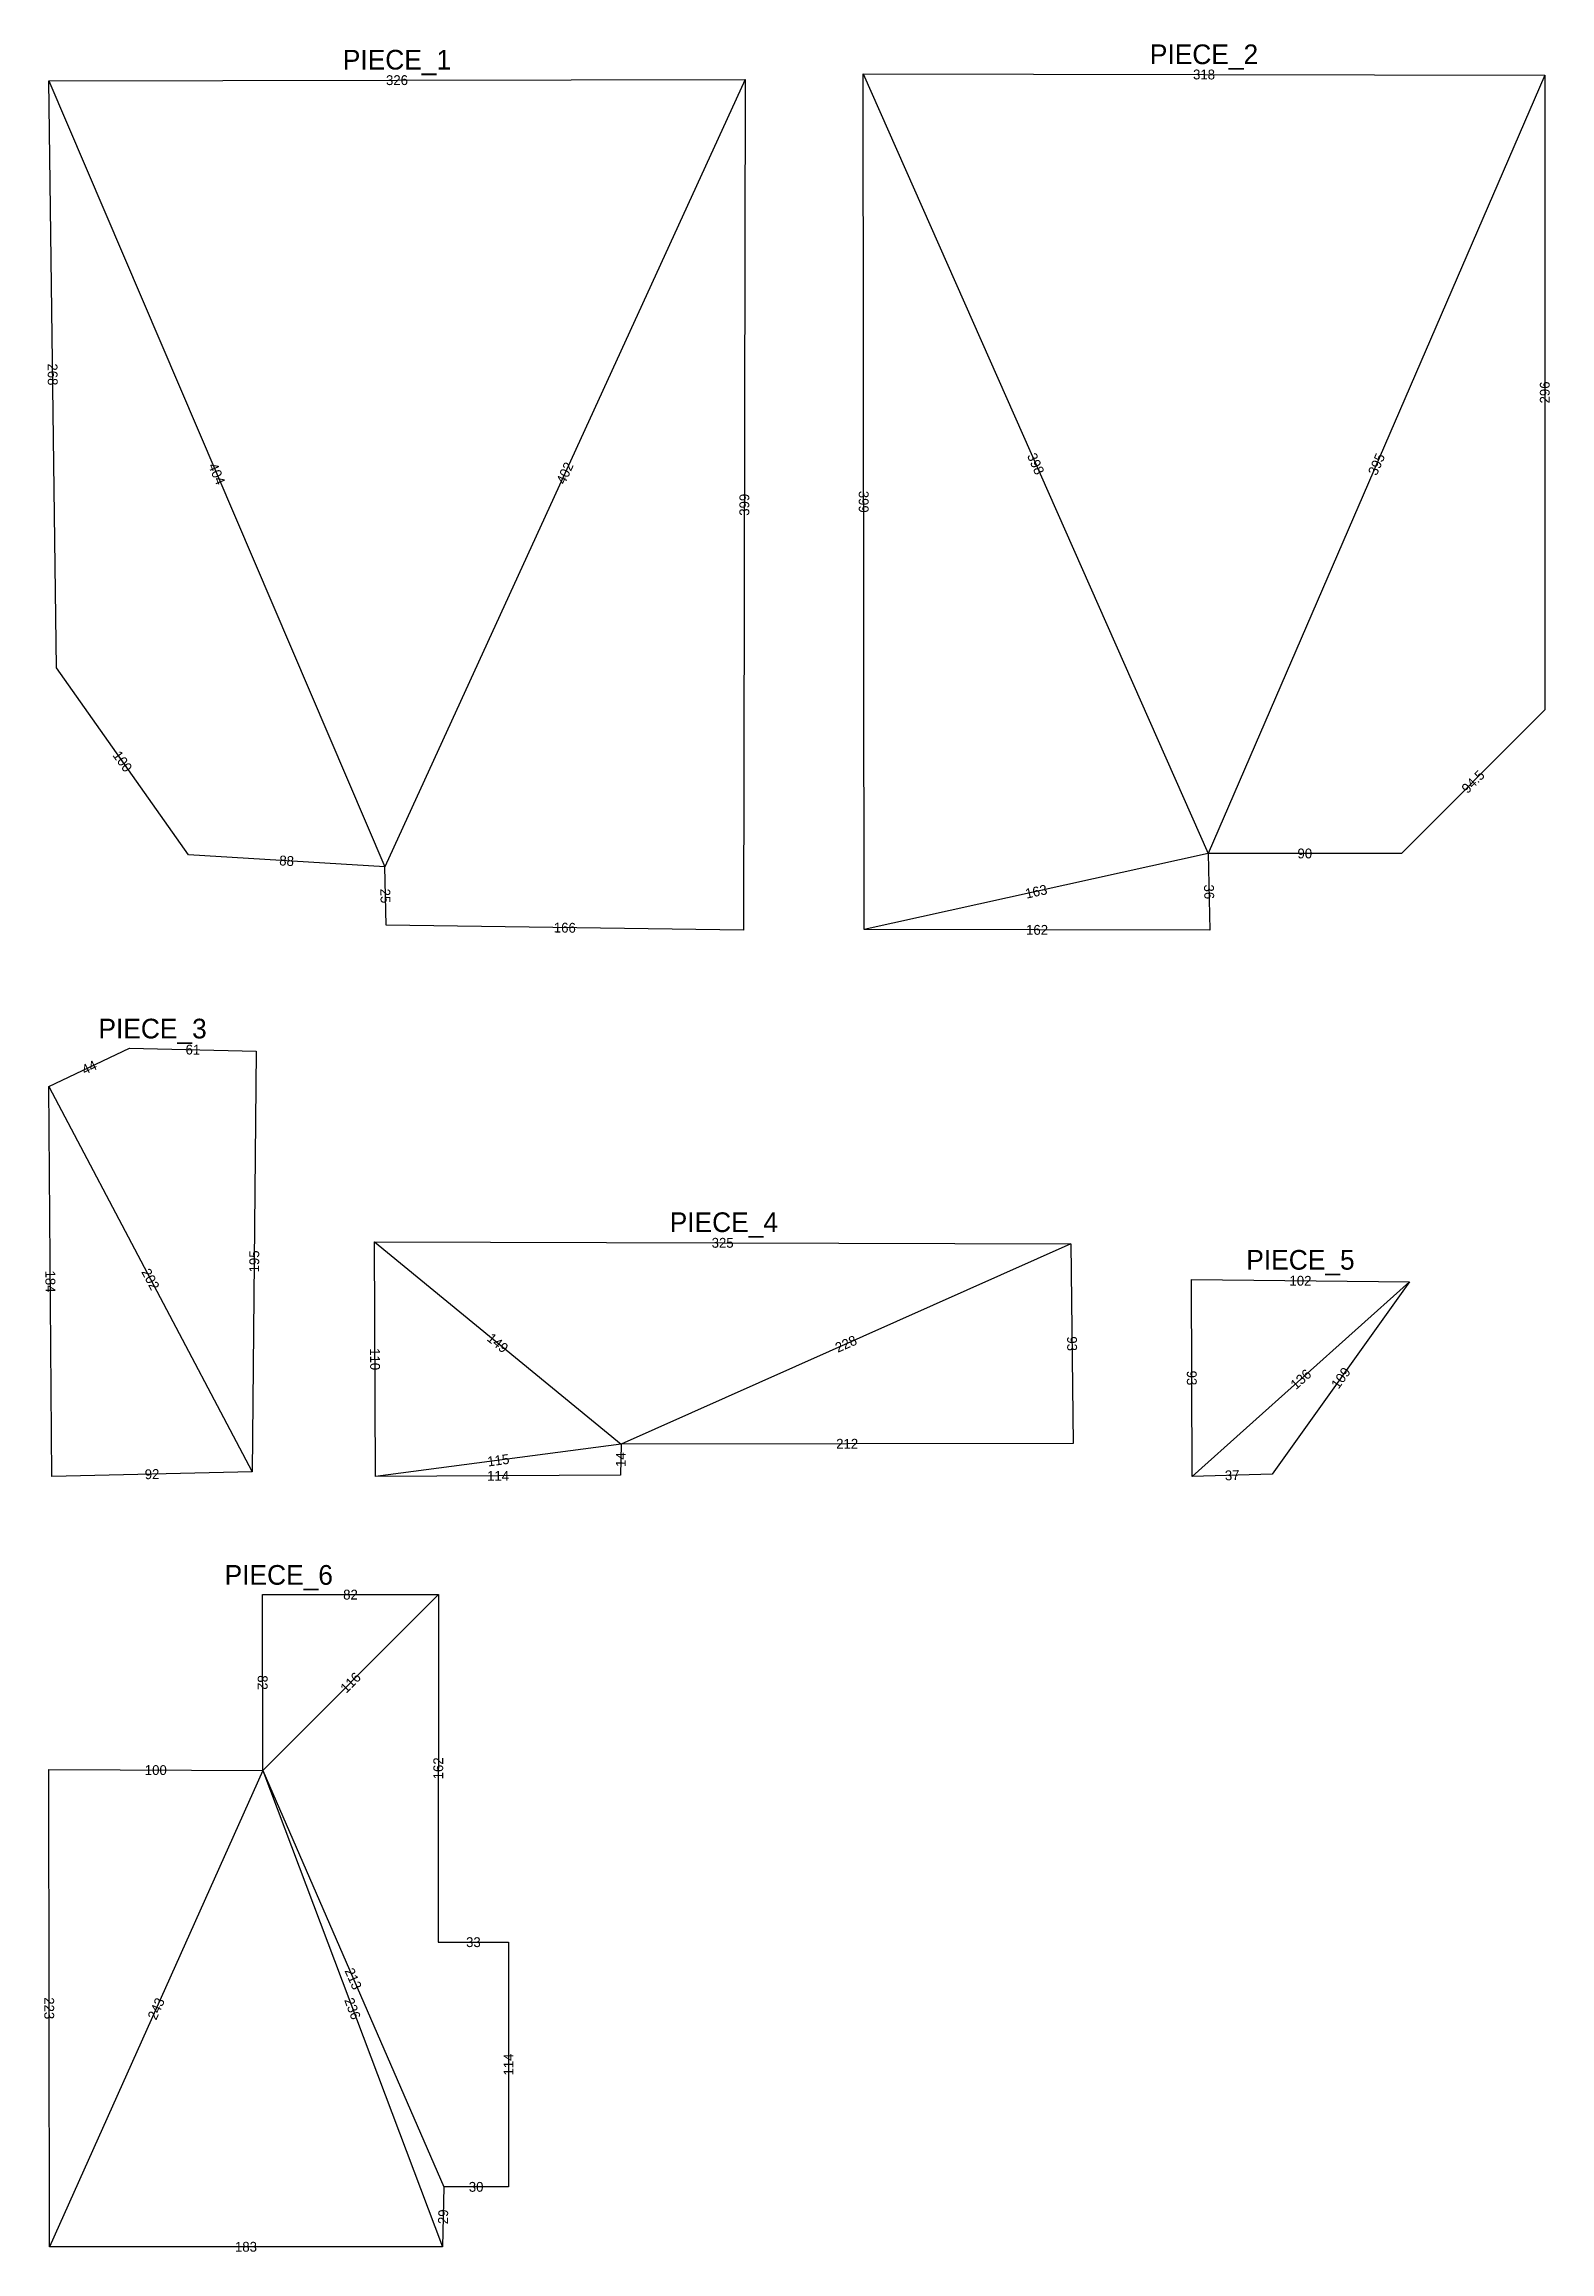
# Model space of a CAD drawing. Header units: centimetres. Extents: x -2 to 700, y -1016 to 14.
import ezdxf
from ezdxf.enums import TextEntityAlignment as Align

# ---------------------------------------------------------------- set-up
doc = ezdxf.new("R2010")
doc.units = ezdxf.units.CM
for name, color, linetype in [('COTES', 3, 'CONTINUOUS'), ('DIAGONALES', 8, 'CONTINUOUS'), ('MURS', 1, 'CONTINUOUS'), ('NOMS', 4, 'CONTINUOUS')]:
    doc.layers.add(name, color=color, linetype=linetype)

msp = doc.modelspace()

# ---------------------------------------------------------------- linework, layer by layer
at = {"layer": 'DIAGONALES'}
for p, q in [((379.656, 0), (540.4937, -363.4969)), ((0, -3.2277), (156.5623, -369.6643)), ((324.576, -2.5275), (156.5623, -369.6643)), ((697.4189, -0.4872), (540.4937, -363.4969)), ((540.4937, -363.4969), (380.0989, -398.9788)), ((0, -472.1962), (94.7867, -651.8158)), ((151.7632, -544.6102), (266.728, -638.8462)), ((476.4551, -545.4536), (266.728, -638.8462)), ((533.0028, -653.987), (634.3353, -563.2955)), ((266.728, -638.8462), (152.343, -653.987)), ((99.6919, -791.0968), (181.5851, -709.067)), ((99.6919, -791.0968), (0.3078, -1013.2342)), ((99.6919, -791.0968), (184.1207, -985.2588)), ((99.6919, -791.0968), (183.4695, -1013.1289))]:
    msp.add_line(p, q, dxfattribs=at)
at = {"layer": 'MURS'}
for points in [[(379.656, 0), (697.4189, -0.4872), (697.3712, -296.5368), (630.5414, -363.4474), (540.4937, -363.4969), (541.299, -399.2339), (380.0989, -398.9788)], [(0, -3.2277), (324.576, -2.5275), (323.879, -399.2339), (157.2016, -396.9504), (156.5623, -369.6643), (65.1327, -364.1106), (3.5173, -276.9775)], [(0, -472.1962), (37.6059, -454.3139), (96.6832, -455.59), (94.7867, -651.8158), (1.4144, -653.987)], [(151.7632, -544.6102), (476.4551, -545.4536), (477.5903, -638.6459), (266.728, -638.8462), (266.5385, -653.4165), (152.343, -653.987)], [(532.6703, -562.1397), (634.3353, -563.2955), (570.3213, -652.8384), (533.0028, -653.987)], [(99.6385, -709.0819), (181.5851, -709.067), (181.469, -871.1149), (214.3528, -871.1631), (214.2368, -985.211), (184.1207, -985.2588), (183.4695, -1013.1289), (0.3078, -1013.2342), (0, -790.6649), (99.6919, -791.0968)]]:
    msp.add_lwpolyline(points, close=True, dxfattribs=at)

# ---------------------------------------------------------------- texts
at = {"layer": 'COTES'}
for s, rotation, p in [('318', -0.0878, (538.5374, -0.2436)), ('326', 0.1236, (162.288, -2.8776)), ('268', -89.2639, (1.7586, -140.1026)), ('296', 89.9908, (697.395, -148.512)), ('404', -66.8651, (78.2812, -186.446)), ('402', 65.4096, (240.5691, -186.0959)), ('398', -66.1319, (460.0748, -181.7485)), ('395', 66.6217, (618.9563, -181.9921)), ('399', -89.9364, (379.8774, -199.4894)), ('399', 89.8993, (324.2275, -200.8807)), ('100', -54.7343, (34.325, -320.544)), ('94.5', 45.0346, (663.9563, -329.9921)), ('88', -3.4761, (110.8475, -366.8875)), ('90', 0.0315, (585.5175, -363.4721)), ('25', -88.6579, (156.8819, -383.3074)), ('163', 12.4738, (460.2963, -381.2378)), ('36', -88.709, (540.8963, -381.3654)), ('166', -0.7849, (240.5403, -398.0922)), ('162', -0.0907, (460.6989, -399.1063)), ('61', -1.2374, (67.1446, -454.952)), ('44', 25.432, (18.8029, -463.2551)), ('325', -0.1488, (314.1092, -545.0319)), ('195', 89.4463, (95.735, -553.7029)), ('184', -89.5542, (0.7072, -563.0916)), ('202', -62.179, (47.3934, -562.006)), ('102', -0.6514, (583.5028, -562.7176)), ('110', -89.6963, (152.0531, -599.2986)), ('149', -39.3413, (209.2456, -591.7282)), ('228', 24.0037, (371.5916, -592.1499)), ('93', -89.3021, (477.0227, -592.0497)), ('93', -89.7926, (532.8366, -608.0633)), ('136', 41.8282, (583.6691, -608.6412)), ('109', 54.4391, (602.3283, -608.067)), ('212', 0.0544, (372.1592, -638.746)), ('115', 7.5402, (209.5355, -646.4166)), ('14', 89.2548, (266.6333, -646.1313)), ('92', 1.332, (48.1005, -652.9014)), ('114', 0.2862, (209.4407, -653.7017)), ('37', 1.7628, (551.662, -653.4127)), ('82', 0.0104, (140.6118, -709.0744)), ('82', -89.9627, (99.6652, -750.0893)), ('116', 45.0477, (140.6385, -750.0819)), ('100', -0.2482, (49.8459, -790.8808)), ('162', 89.9589, (181.5271, -790.091)), ('33', -0.0839, (197.9109, -871.139)), ('213', -66.4988, (141.9063, -888.1778)), ('223', -89.9208, (0.1539, -901.9495)), ('243', 65.8963, (49.9998, -902.1655)), ('236', -69.3274, (141.5807, -902.1128)), ('114', 89.9417, (214.2948, -928.187)), ('30', 0.0909, (199.1787, -985.2349)), ('29', 88.6617, (183.7951, -999.1938)), ('183', 0.0329, (91.8887, -1013.1815))]:
    msp.add_text(s, height=4.59, rotation=rotation, dxfattribs=at).set_placement(p, align=Align.MIDDLE_CENTER)
at = {"layer": 'NOMS'}
for s, p in [('PIECE_1', (162.288, 6.6525)), ('PIECE_2', (538.5374, 9.18)), ('PIECE_3', (48.3416, -445.1339)), ('PIECE_4', (314.6768, -535.4302)), ('PIECE_5', (583.5028, -552.9597)), ('PIECE_6', (107.1764, -699.887))]:
    msp.add_text(s, height=9.18, dxfattribs=at).set_placement(p, align=Align.MIDDLE_CENTER)

doc.saveas('drawing.dxf')
